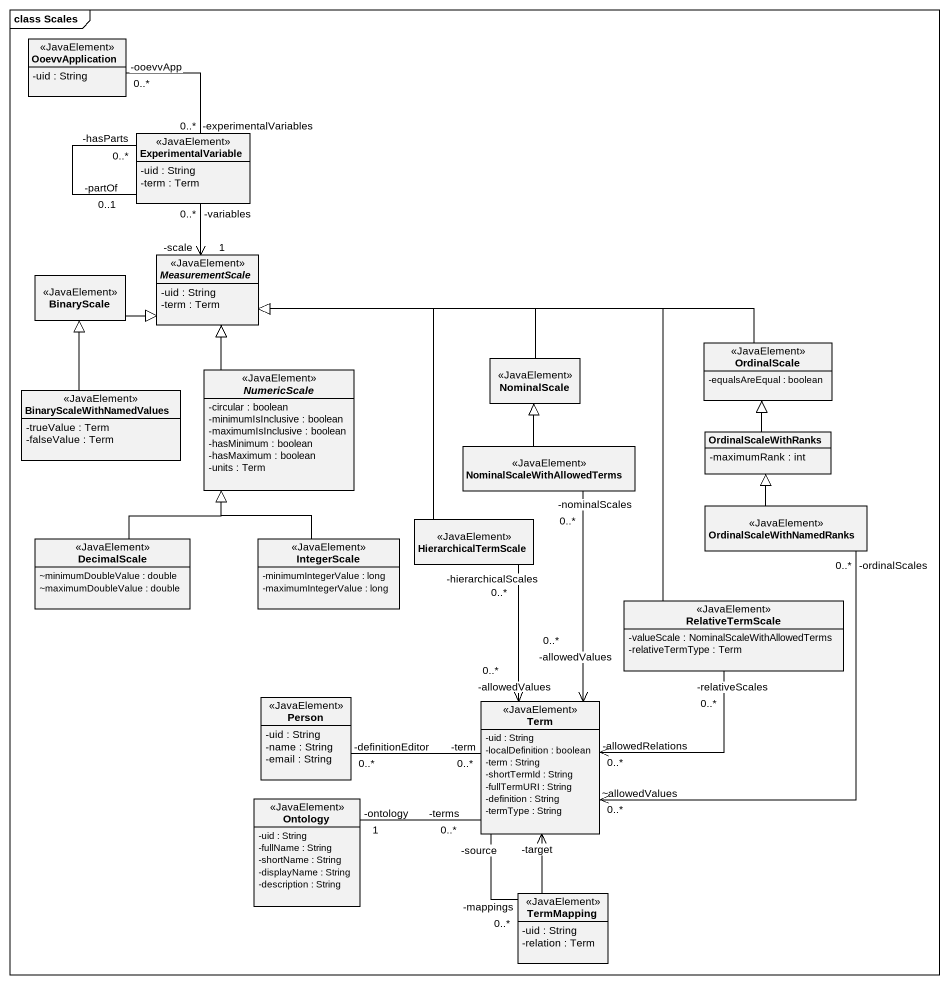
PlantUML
@startuml
mainframe class Scales
hide circle
hide empty members
skinparam classAttributeIconSize 0
class OoevvApplication <<JavaElement>> {
  -uid : String
}
class ExperimentalVariable <<JavaElement>> {
  -uid : String
  -term : Term
}
class BinaryScale <<JavaElement>>
abstract class MeasurementScale <<JavaElement>> {
  -uid : String
  -term : Term
}
abstract class NumericScale <<JavaElement>> {
  -circular : boolean
  -minimumIsInclusive : boolean
  -maximumIsInclusive : boolean
  -hasMinimum : boolean
  -hasMaximum : boolean
  -units : Term
}
class NominalScale <<JavaElement>>
class OrdinalScale <<JavaElement>> {
  -equalsAreEqual : boolean
}
class BinaryScaleWithNamedValues <<JavaElement>> {
  -trueValue : Term
  -falseValue : Term
}
class NominalScaleWithAllowedTerms <<JavaElement>>
class OrdinalScaleWithRanks {
  -maximumRank : int
}
class OrdinalScaleWithNamedRanks <<JavaElement>>
class DecimalScale <<JavaElement>> {
  ~minimumDoubleValue : double
  ~maximumDoubleValue : double
}
class IntegerScale <<JavaElement>> {
  -minimumIntegerValue : long
  -maximumIntegerValue : long
}
class HierarchicalTermScale <<JavaElement>>
class RelativeTermScale <<JavaElement>> {
  -valueScale : NominalScaleWithAllowedTerms
  -relativeTermType : Term
}
class "Person" as Person_ <<JavaElement>> {
  -uid : String
  -name : String
  -email : String
}
class Term <<JavaElement>> {
  -uid : String
  -localDefinition : boolean
  -term : String
  -shortTermId : String
  -fullTermURI : String
  -definition : String
  -termType : String
}
class Ontology <<JavaElement>> {
  -uid : String
  -fullName : String
  -shortName : String
  -displayName : String
  -description : String
}
class TermMapping <<JavaElement>> {
  -uid : String
  -relation : Term
}
ExperimentalVariable "-experimentalVariables\n0..*" -up- "-ooevvApp\n0..*" OoevvApplication
ExperimentalVariable "-hasParts\n0..*" -- "-partOf\n0..1" ExperimentalVariable
BinaryScale -right-|> MeasurementScale
MeasurementScale "-scale\n1" <-up- "-variables\n0..*" ExperimentalVariable
NumericScale -up-|> MeasurementScale
NominalScale -left-|> MeasurementScale
OrdinalScale -left-|> MeasurementScale
BinaryScaleWithNamedValues -up-|> BinaryScale
NominalScaleWithAllowedTerms -up-|> NominalScale
OrdinalScaleWithRanks -up-|> OrdinalScale
OrdinalScaleWithNamedRanks -up-|> OrdinalScaleWithRanks
DecimalScale -up-|> NumericScale
IntegerScale -up-|> NumericScale
HierarchicalTermScale -up-|> MeasurementScale
RelativeTermScale -up-|> MeasurementScale
Person_ "-definitionEditor\n0..*" -right- "-term\n0..*" Term
Term "-allowedValues\n0..*" <-up- "-nominalScales\n0..*" NominalScaleWithAllowedTerms
Term "~allowedValues\n0..*" <-up- "-ordinalScales\n0..*" OrdinalScaleWithNamedRanks
Term "-allowedValues\n0..*" <-up- "-hierarchicalScales\n0..*" HierarchicalTermScale
Term "-allowedRelations\n0..*" <-up- "-relativeScales\n0..*" RelativeTermScale
Term "-target" <-- TermMapping
Ontology "-ontology\n1" -right- "-terms\n0..*" Term
TermMapping "-mappings\n0..*" -up- "-source" Term
@enduml
